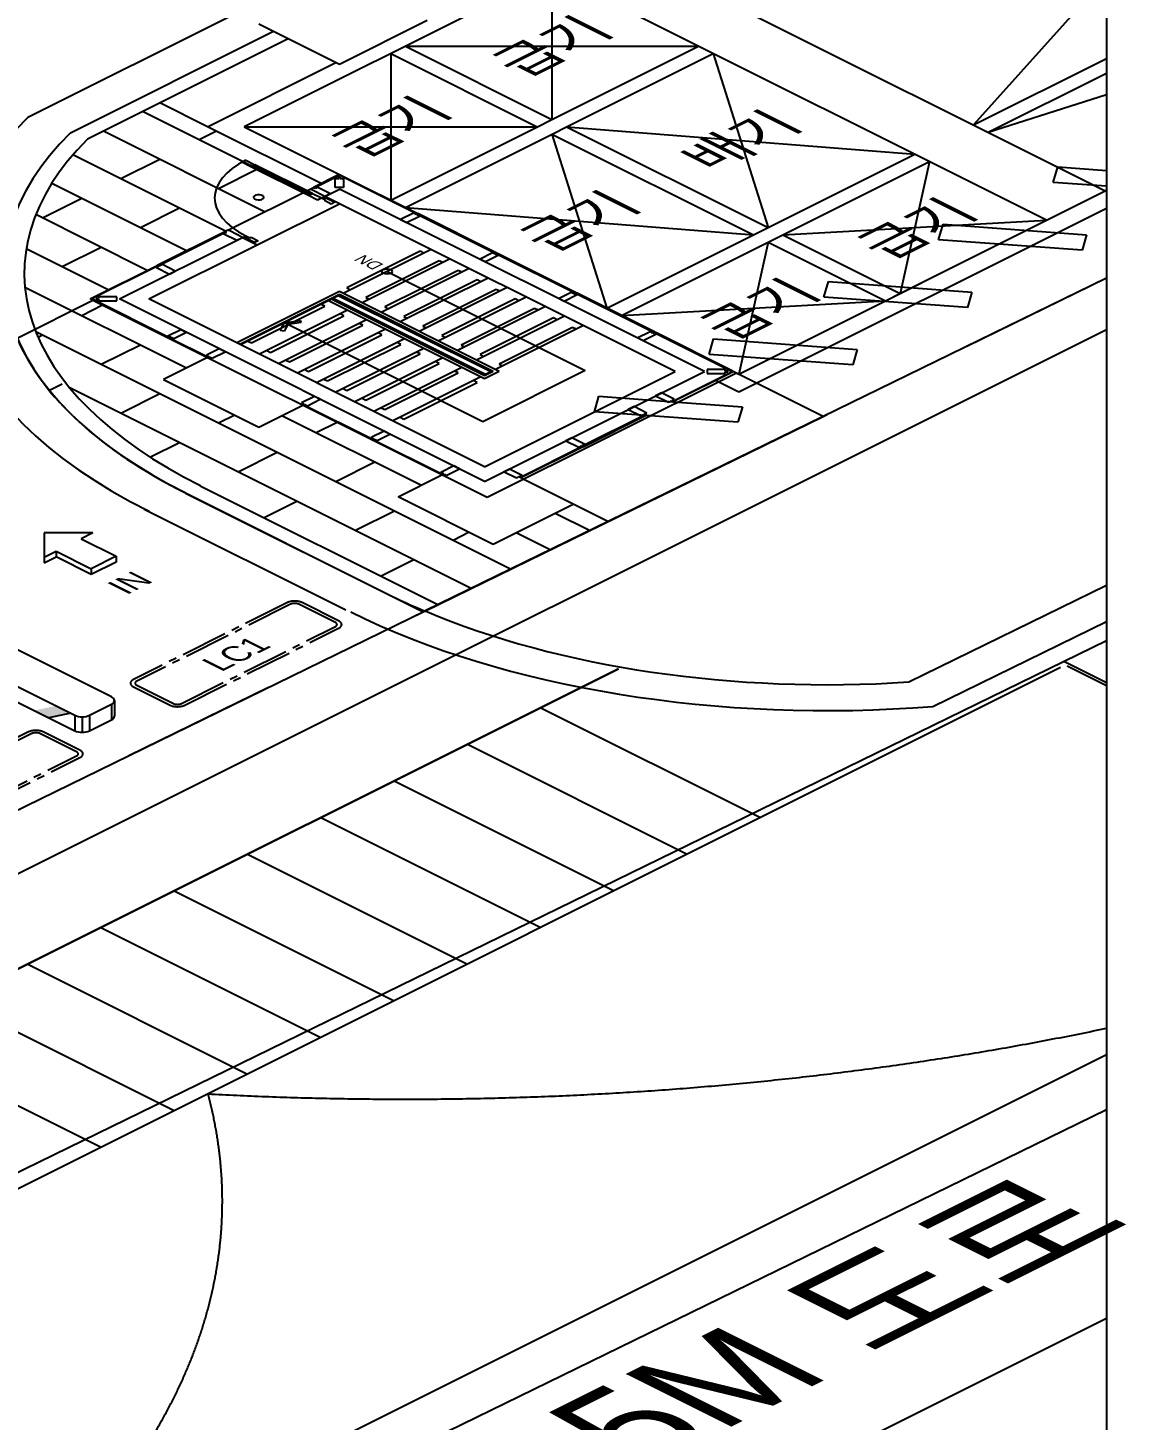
# Model space of a CAD drawing. Header units: millimetres. Extents: x 29838256 to 30236675, y -914750 to -833241.
# Drawn here: x 29969445 to 29980042, y -862561 to -849121 of the extents above; entities that cross this region are included whole.
import ezdxf
from ezdxf.enums import TextEntityAlignment as Align

# ---------------------------------------------------------------- set-up
doc = ezdxf.new("R2010")
doc.units = ezdxf.units.MM
doc.header["$LTSCALE"] = 600
doc.header["$MEASUREMENT"] = 0
for name, pattern in [('CENTER2', [1.125, 0.75, -0.125, 0.125, -0.125]), ('HIDDEN', [2, 1, -1]), ('HIDDEN2', [4.7625, 3.175, -1.5875])]:
    doc.linetypes.add(name, pattern=pattern)
for name, color, linetype in [('e-plan', 9, 'CONTINUOUS'), ('e-text-box', 7, 'CONTINUOUS'), ('Parking-E', 7, 'CONTINUOUS'), ('Parking-S', 3, 'CONTINUOUS')]:
    doc.layers.add(name, color=color, linetype=linetype)
doc.styles.add('돋움', font='Dotum.TTF')

msp = doc.modelspace()

# ---------------------------------------------------------------- hatches: boundary and pattern name
at = {"layer": 'e-plan', "extrusion": (0, -0.866025, 0.5)}
h = msp.add_hatch(color=256, dxfattribs=at)
h.dxf.hatch_style = 1
h.paths.add_polyline_path([(29971624, -413046.9, 1), (29971720.6, -413021.1, 1)])
at = {"layer": 'Parking-E', "ltscale": 2}
msp.add_hatch(color=3, dxfattribs=at).paths.add_polyline_path([(29969716.7, -855666.3), (29969506.3, -855711.2), (29969647.8, -855781.9), (29969858.2, -855737.1)])

# ---------------------------------------------------------------- linework, layer by layer
at = {"layer": 'e-plan', "extrusion": (0, -0.866025, 0.5)}
for p, q in [((29979851.8, -845915.4, 22640.2), (29971531.2, -850075.7, 15434.4)), ((29975067.3, -848307.6, 18496.7), (29979841.1, -850694.5, 14362.5)), ((29974501.5, -848590.5, 18006.7), (29971531.2, -850075.7, 15434.4)), ((29974501.5, -848590.5, 18006.7), (29974501.5, -850004.9, 15556.9)), ((29979275.3, -850977.4, 13872.5), (29974501.5, -848590.5, 18006.7)), ((29979851.8, -848622.8, 17950.8), (29978568.1, -850058, 15465)), ((29971460.4, -848979.5, 17333), (29969445.6, -849986.9, 15588.1)), ((29971814.1, -849156.3, 17026.8), (29969854.7, -850136, 15329.9)), ((29972450.6, -849474.5, 16475.6), (29971672.6, -849085.6, 17149.3)), ((29973299.2, -849050.2, 17210.5), (29972450.6, -849474.5, 16475.6)), ((29971955.5, -849227, 16904.3), (29970019, -850195.3, 15227.2)), ((29972945.6, -850782.9, 14209.4), (29975916, -849297.7, 16781.8)), ((29972945.6, -849368.4, 16659.3), (29974360.1, -850075.7, 15434.4)), ((29972945.6, -849368.4, 16659.3), (29972945.6, -850782.9, 14209.4)), ((29973087.1, -849297.7, 16781.8), (29974501.5, -850004.9, 15556.9)), ((29973087.1, -849297.7, 16781.8), (29975916, -849297.7, 16781.8)), ((29973087.1, -850853.6, 14086.9), (29976057.4, -849368.5, 16659.3)), ((29976057.4, -849368.5, 16659.3), (29976587.8, -851048.1, 13750.1)), ((29978568.1, -850058, 15465), (29979851.8, -849416.1, 16576.7)), ((29971177.6, -850075.7, 15434.4), (29972411, -849459, 16502.5)), ((29978709.5, -850128.7, 15342.5), (29979851.8, -849557.6, 16331.8)), ((29978709.5, -850128.7, 15342.5), (29979851.8, -849765.3, 15972)), ((29972106.3, -850707.5, 14340), (29970550.4, -849929.6, 15687.4)), ((29971177.6, -850075.7, 15434.4), (29970717.9, -849845.8, 15832.5)), ((29972273.8, -850623.8, 14485), (29971177.6, -850075.7, 15434.4)), ((29971531.2, -850075.7, 15434.4), (29974360.1, -850075.7, 15434.4)), ((29971531.2, -850075.7, 15434.4), (29972450.6, -850535.4, 14638.1)), ((29971531.2, -850075.7, 15434.4), (29976304.9, -852462.6, 11300.2)), ((29974643, -850075.7, 15434.4), (29976587.8, -851048.1, 13750.1)), ((29974643, -850075.7, 15434.4), (29978002.3, -850340.9, 14975)), ((29971729, -850896.1, 14013.3), (29970173.2, -850118.2, 15360.7)), ((29971263.7, -850118.8, 15359.7), (29971096.3, -850202.5, 15214.7)), ((29974501.5, -850146.4, 15311.9), (29976446.4, -851118.8, 13627.6)), ((29974501.5, -850146.4, 15311.9), (29975031.9, -851826.1, 12402.6)), ((29971351.8, -851084.7, 13686.6), (29969877.9, -850347.8, 14963.1)), ((29975031.9, -851826.1, 12402.6), (29978002.3, -850340.9, 14975)), ((29970719, -850391.1, 14888), (29970341.8, -850579.7, 14561.3)), ((29971662, -850485.4, 14724.7), (29971284.8, -850674, 14398)), ((29971510, -850418.7, 14840.3), (29971548.9, -850399.2, 14873.9)), ((29971594.8, -850461.1, 14766.8), (29971510, -850418.7, 14840.3)), ((29971548.9, -850399.2, 14873.9), (29971633.7, -850441.7, 14800.4)), ((29971633.7, -850441.7, 14800.4), (29971594.8, -850461.1, 14766.8)), ((29972153.5, -850740.5, 14282.9), (29971594.8, -850461.1, 14766.8)), ((29971594.8, -850461.1, 14766.8), (29971594.8, -850461.1, 14766.8)), ((29972167.3, -850733.6, 14294.8), (29971608.5, -850454.2, 14778.6)), ((29972178.6, -850727.9, 14304.6), (29971619.9, -850448.6, 14788.4)), ((29972192.4, -850721, 14316.6), (29971633.7, -850441.7, 14800.4)), ((29975173.4, -851896.8, 12280.1), (29978143.7, -850411.6, 14852.5)), ((29978143.7, -850411.6, 14852.5), (29977860.8, -851684.6, 12647.6)), ((29979339.5, -850612.5, 14504.5), (29979382.5, -850464.1, 14761.6)), ((29979382.5, -850464.1, 14761.6), (29979851.8, -850498, 14702.8)), ((29970974.6, -851273.4, 13359.9), (29969674.4, -850623.3, 14485.9)), ((29972199.5, -850660.9, 14420.7), (29972450.6, -850535.4, 14638.1)), ((29972437.1, -850542.1, 14626.5), (29972199.5, -850660.9, 14420.7)), ((29972208, -850665.1, 14413.4), (29972445.6, -850546.4, 14619.1)), ((29972410.6, -850576, 14567.8), (29972445.6, -850576, 14567.8)), ((29972410.6, -850663.5, 14416.3), (29972410.6, -850576, 14567.8)), ((29972445.6, -850546.4, 14619.1), (29972437.1, -850542.1, 14626.5)), ((29972445.6, -850576, 14567.8), (29972445.6, -850563.5, 14589.5)), ((29972445.6, -850563.5, 14589.5), (29972455.6, -850563.5, 14589.5)), ((29972450.6, -850535.4, 14638.1), (29976255.4, -852437.8, 11343)), ((29972455.6, -850546.4, 14619.1), (29972464.1, -850542.1, 14626.5)), ((29973199.5, -850918.3, 13974.8), (29972455.6, -850546.4, 14619.1)), ((29972455.6, -850563.5, 14589.5), (29972455.6, -850576, 14567.8)), ((29972455.6, -850576, 14567.8), (29972490.6, -850576, 14567.8)), ((29972464.1, -850542.1, 14626.5), (29973208, -850914.1, 13982.2)), ((29972490.6, -850576, 14567.8), (29972490.6, -850663.5, 14416.3)), ((29979851.8, -850649.6, 14440.2), (29979339.5, -850612.5, 14504.5)), ((29969964.6, -850768.3, 14234.6), (29969587.3, -850957, 13907.9)), ((29971375.6, -851072.9, 13707.2), (29972167.7, -850676.8, 14393.1)), ((29972153.5, -850740.5, 14282.9), (29972192.4, -850721, 14316.6)), ((29972238.4, -850782.9, 14209.4), (29972153.5, -850740.5, 14282.9)), ((29972167.7, -850676.8, 14393.1), (29972199.5, -850660.9, 14420.7)), ((29972185.4, -850685.7, 14377.8), (29972167.7, -850676.8, 14393.1)), ((29972185.4, -850685.7, 14377.8), (29972185.4, -850685.7, 14377.8)), ((29972309.1, -850747.5, 14270.7), (29972185.4, -850685.7, 14377.8)), ((29972192.4, -850721, 14316.6), (29972277.3, -850763.4, 14243.1)), ((29972199.5, -850660.9, 14420.7), (29972217.2, -850669.7, 14405.4)), ((29972199.5, -850660.9, 14420.7), (29972208, -850665.1, 14413.4)), ((29972217.2, -850669.7, 14405.4), (29972241.9, -850657.4, 14426.8)), ((29972277.3, -850763.4, 14243.1), (29972238.4, -850782.9, 14209.4)), ((29972241.9, -850657.4, 14426.8), (29972365.7, -850719.2, 14319.6)), ((29972277.3, -850763.4, 14243.1), (29972302, -850751.1, 14264.5)), ((29972277.3, -850763.4, 14243.1), (29972277.3, -850763.4, 14243.1)), ((29972316.2, -850782.9, 14209.4), (29972277.3, -850763.4, 14243.1)), ((29972302, -850751.1, 14264.5), (29972408.1, -850804.1, 14172.7)), ((29972309.1, -850747.5, 14270.7), (29972450.6, -850676.8, 14393.1)), ((29972365.7, -850719.2, 14319.6), (29972309.1, -850747.5, 14270.7)), ((29975689.7, -852437.8, 11343), (29972309.1, -850747.5, 14270.7)), ((29972490.6, -850663.5, 14416.3), (29972410.6, -850663.5, 14416.3)), ((29975972.5, -852437.8, 11343), (29972450.6, -850676.8, 14393.1)), ((29976304.9, -852462.6, 11300.2), (29979851.8, -850689.1, 14371.8)), ((29979851.8, -850686, 14377.2), (29979841.1, -850694.5, 14362.5)), ((29979841.1, -850694.5, 14362.5), (29979851.8, -850689.1, 14371.8)), ((29970907.6, -850862.6, 14071.3), (29970530.3, -851051.2, 13744.6)), ((29971658.5, -851214.3, 13462.2), (29972450.6, -850818.3, 14148.2)), ((29972238.4, -850782.9, 14209.4), (29972238.4, -850782.9, 14209.4)), ((29972305.6, -850788.2, 14200.2), (29972316.2, -850782.9, 14209.4)), ((29972372.8, -850821.8, 14142), (29972305.6, -850788.2, 14200.2)), ((29972408.1, -850804.1, 14172.7), (29972372.8, -850821.8, 14142)), ((29973087.1, -850853.6, 14086.9), (29976446.4, -851118.8, 13627.6)), ((29979851.8, -850865.9, 14065.6), (29976304.9, -852639.4, 10993.9)), ((29970597.3, -851462, 13033.2), (29969521.1, -850923.9, 13965.3)), ((29973165.6, -850910.6, 13988.3), (29973041.8, -850972.4, 13881.1)), ((29973041.8, -850972.4, 13881.1), (29973098.4, -851000.7, 13832.1)), ((29973098.4, -851000.7, 13832.1), (29973222.1, -850938.8, 13939.3)), ((29973190.3, -850922.9, 13966.9), (29973165.6, -850910.6, 13988.3)), ((29973208, -850914.1, 13982.2), (29973190.3, -850922.9, 13966.9)), ((29973197.4, -850926.5, 13960.7), (29973215.1, -850917.6, 13976.1)), ((29973222.1, -850938.8, 13939.3), (29973197.4, -850926.5, 13960.7)), ((29973208, -850914.1, 13982.2), (29973199.5, -850918.3, 13974.8)), ((29973215.1, -850917.6, 13976.1), (29973206.6, -850921.9, 13968.7)), ((29973206.6, -850921.9, 13968.7), (29973960.5, -851298.8, 13315.8)), ((29973215.1, -850917.6, 13976.1), (29973208, -850914.1, 13982.2)), ((29973969, -851294.6, 13323.2), (29973215.1, -850917.6, 13976.1)), ((29976304.9, -852462.6, 11300.2), (29979275.3, -850977.4, 13872.5)), ((29976729.3, -851118.8, 13627.6), (29979275.3, -850977.4, 13872.5)), ((29978232.7, -851166, 13545.9), (29978275.7, -851017.5, 13803.1)), ((29978275.7, -851017.5, 13803.1), (29979660.1, -851117.7, 13629.5)), ((29970046, -851737.7, 12555.7), (29971343.8, -851088.8, 13679.6)), ((29970328.9, -851737.7, 12555.7), (29971517, -851143.6, 13584.7)), ((29971343.8, -851088.8, 13679.6), (29970700.2, -851410.6, 13122.3)), ((29970708.7, -851414.8, 13114.9), (29971352.2, -851093, 13672.3)), ((29971361.4, -851097.6, 13664.3), (29971336.7, -851110, 13642.9)), ((29971336.7, -851110, 13642.9), (29971460.4, -851171.9, 13535.7)), ((29971375.6, -851072.9, 13707.2), (29971343.8, -851088.8, 13679.6)), ((29971352.2, -851093, 13672.3), (29971343.8, -851088.8, 13679.6)), ((29971343.8, -851088.8, 13679.6), (29971361.4, -851097.6, 13664.3)), ((29971393.3, -851081.7, 13691.9), (29971375.6, -851072.9, 13707.2)), ((29971393.3, -851081.7, 13691.9), (29971393.3, -851081.7, 13691.9)), ((29971517, -851143.6, 13584.7), (29971393.3, -851081.7, 13691.9)), ((29971460.4, -851171.9, 13535.7), (29971517, -851143.6, 13584.7)), ((29971517, -851143.6, 13584.7), (29971658.5, -851214.3, 13462.2)), ((29971524.1, -851140, 13590.8), (29971548.9, -851127.7, 13612.2)), ((29971630.2, -851193.1, 13498.9), (29971524.1, -851140, 13590.8)), ((29971548.9, -851127.7, 13612.2), (29971587.7, -851147.1, 13578.6)), ((29971587.7, -851147.1, 13578.6), (29971598.4, -851141.8, 13587.7)), ((29971598.4, -851141.8, 13587.7), (29971665.5, -851175.4, 13529.6)), ((29976729.3, -851118.8, 13627.6), (29977860.8, -851684.6, 12647.6)), ((29979617.1, -851266.2, 13372.4), (29978232.7, -851166, 13545.9)), ((29979660.1, -851117.7, 13629.5), (29979617.1, -851266.2, 13372.4)), ((29970220.1, -851650.6, 12706.5), (29969428.8, -851255, 13391.8)), ((29970153.1, -851239.9, 13417.9), (29969775.9, -851428.5, 13091.2)), ((29970611.8, -851737.7, 12555.7), (29971658.5, -851214.3, 13462.2)), ((29971665.5, -851175.4, 13529.6), (29971630.2, -851193.1, 13498.9)), ((29973334.6, -851260.3, 13382.6), (29972485.9, -851684.6, 12647.6)), ((29973228.5, -851278, 13351.9), (29972521.3, -851631.6, 12739.5)), ((29973263.9, -851295.6, 13321.3), (29973228.5, -851278, 13351.9)), ((29973802.8, -851352.9, 13222.1), (29973926.5, -851291, 13329.3)), ((29973926.5, -851291, 13329.3), (29973951.3, -851303.4, 13307.8)), ((29973951.3, -851303.4, 13307.8), (29973969, -851294.6, 13323.2)), ((29973976, -851298.1, 13317), (29973958.4, -851307, 13301.7)), ((29973958.4, -851307, 13301.7), (29973983.1, -851319.3, 13280.3)), ((29973960.5, -851298.8, 13315.8), (29973969, -851294.6, 13323.2)), ((29973976, -851298.1, 13317), (29973967.6, -851302.4, 13309.7)), ((29973967.6, -851302.4, 13309.7), (29974721.5, -851679.3, 12656.8)), ((29973969, -851294.6, 13323.2), (29973976, -851298.1, 13317)), ((29974729.9, -851675.1, 12664.1), (29973976, -851298.1, 13317)), ((29976587.8, -851189.5, 13505.1), (29976304.9, -852462.6, 11300.2)), ((29976587.8, -851189.5, 13505.1), (29977719.4, -851755.3, 12525.1)), ((29970059.5, -851730.9, 12567.4), (29970693.1, -851414.1, 13116.1)), ((29970701.6, -851418.3, 13108.8), (29970068, -851735.2, 12560.1)), ((29970710.8, -851422.9, 13100.8), (29970686, -851435.3, 13079.4)), ((29970686, -851435.3, 13079.4), (29970809.8, -851497.2, 12972.2)), ((29970700.2, -851410.6, 13122.3), (29970693.1, -851414.1, 13116.1)), ((29970693.1, -851414.1, 13116.1), (29970701.6, -851418.3, 13108.8)), ((29970693.1, -851414.1, 13116.1), (29970710.8, -851422.9, 13100.8)), ((29970700.2, -851410.6, 13122.3), (29970708.7, -851414.8, 13114.9)), ((29970717.9, -851419.4, 13107), (29970700.2, -851410.6, 13122.3)), ((29970742.6, -851407, 13128.4), (29970717.9, -851419.4, 13107)), ((29970866.4, -851468.9, 13021.2), (29970742.6, -851407, 13128.4)), ((29973518.5, -851352.2, 13223.3), (29972669.8, -851776.5, 12488.4)), ((29973412.4, -851369.9, 13192.7), (29972705.2, -851723.5, 12580.2)), ((29973447.7, -851387.6, 13162.1), (29973412.4, -851369.9, 13192.7)), ((29973859.4, -851381.2, 13173.1), (29973802.8, -851352.9, 13222.1)), ((29973983.1, -851319.3, 13280.3), (29973859.4, -851381.2, 13173.1)), ((29970809.8, -851497.2, 12972.2), (29970866.4, -851468.9, 13021.2)), ((29973702.3, -851444.2, 13064.1), (29972853.7, -851868.5, 12329.1)), ((29973596.3, -851461.8, 13033.5), (29972889, -851815.4, 12421)), ((29972910.3, -851472.4, 13015.1), (29974823.3, -852429, 11358.3)), ((29973886.2, -851536.1, 12904.8), (29973037.6, -851960.4, 12169.9)), ((29973780.1, -851553.8, 12874.2), (29973072.9, -851907.4, 12261.7)), ((29973631.6, -851479.5, 13002.8), (29973596.3, -851461.8, 13033.5)), ((29973815.5, -851571.5, 12843.6), (29973780.1, -851553.8, 12874.2)), ((29977125.9, -851719.4, 12587.4), (29977168.9, -851570.9, 12844.6)), ((29977168.9, -851570.9, 12844.6), (29978553.3, -851671.1, 12671)), ((29970974.4, -852405, 11399.9), (29969416.4, -851626, 12749.2)), ((29972450.6, -851666.9, 12678.2), (29971460.4, -852162, 11820.8)), ((29972450.6, -851695.2, 12629.2), (29971488.7, -852176.1, 11796.3)), ((29972457.6, -851698.8, 12623.1), (29971495.8, -852179.7, 11790.1)), ((29973911, -852443.1, 11333.8), (29972440, -851707.6, 12607.8)), ((29973992.3, -852437.8, 11343), (29972450.6, -851666.9, 12678.2)), ((29973935.7, -852437.8, 11343), (29972450.6, -851695.2, 12629.2)), ((29972521.3, -851631.6, 12739.5), (29972556.6, -851649.2, 12708.8)), ((29974070.1, -851628, 12745.6), (29973221.4, -852052.4, 12010.6)), ((29973964, -851645.7, 12715), (29973256.8, -851999.3, 12102.5)), ((29973999.4, -851663.4, 12684.3), (29973964, -851645.7, 12715)), ((29974563.7, -851733.4, 12563.1), (29974687.5, -851671.5, 12670.3)), ((29974744.1, -851699.8, 12621.3), (29974620.3, -851761.7, 12514.1)), ((29974687.5, -851671.5, 12670.3), (29974712.3, -851683.9, 12648.8)), ((29974712.3, -851683.9, 12648.8), (29974729.9, -851675.1, 12664.1)), ((29974737, -851678.6, 12658), (29974719.3, -851687.4, 12642.7)), ((29974719.3, -851687.4, 12642.7), (29974744.1, -851699.8, 12621.3)), ((29974721.5, -851679.3, 12656.8), (29974729.9, -851675.1, 12664.1)), ((29974737, -851678.6, 12658), (29974728.5, -851682.8, 12650.7)), ((29974728.5, -851682.8, 12650.7), (29975482.4, -852059.8, 11997.8)), ((29974729.9, -851675.1, 12664.1), (29974737, -851678.6, 12658)), ((29975490.9, -852055.5, 12005.1), (29974737, -851678.6, 12658)), ((29978553.3, -851671.1, 12671), (29978510.3, -851819.6, 12413.9)), ((29970165.4, -851799.5, 12448.6), (29969964.4, -851900, 12274.6)), ((29971177.6, -852303.4, 11575.8), (29970046, -851737.7, 12555.7)), ((29970068, -851735.2, 12560.1), (29970059.5, -851730.9, 12567.4)), ((29970068, -851740.2, 12551.4), (29970059.5, -851744.4, 12544)), ((29970059.5, -851744.4, 12544), (29970803.4, -852116.4, 11899.8)), ((29970811.9, -852112.1, 11907.1), (29970068, -851740.2, 12551.4)), ((29970127.2, -851735.2, 12560.1), (29970102.2, -851735.2, 12560.1)), ((29970102.2, -851735.2, 12560.1), (29970102.2, -851740.2, 12551.4)), ((29970102.2, -851740.2, 12551.4), (29970127.2, -851740.2, 12551.4)), ((29970127.2, -851717.6, 12590.4), (29970127.2, -851735.2, 12560.1)), ((29970302.2, -851717.6, 12590.4), (29970127.2, -851717.6, 12590.4)), ((29970127.2, -851740.2, 12551.4), (29970127.2, -851757.7, 12521.1)), ((29970127.2, -851757.7, 12521.1), (29970302.2, -851757.7, 12521.1)), ((29970302.2, -851757.7, 12521.1), (29970302.2, -851717.6, 12590.4)), ((29973850.9, -853498.6, 9505.6), (29970328.9, -851737.7, 12555.7)), ((29973850.9, -853357.2, 9750.6), (29970611.8, -851737.7, 12555.7)), ((29971601.9, -852162, 11820.8), (29972309.1, -851808.4, 12433.2)), ((29972309.1, -851808.4, 12433.2), (29972273.8, -851790.7, 12463.9)), ((29973850.9, -852508.5, 11220.5), (29972344.5, -851755.3, 12525.1)), ((29973850.9, -852480.2, 11269.5), (29972372.8, -851741.2, 12549.6)), ((29973861.5, -852467.9, 11291), (29972390.4, -851732.3, 12564.9)), ((29972574.3, -851824.3, 12405.7), (29972556.6, -851833.1, 12390.4)), ((29972641.5, -851790.7, 12463.9), (29972623.8, -851799.5, 12448.5)), ((29972705.2, -851723.5, 12580.2), (29972740.5, -851741.2, 12549.6)), ((29972889, -851815.4, 12421), (29972924.4, -851833.1, 12390.4)), ((29974254, -851720, 12586.3), (29973405.3, -852144.3, 11851.4)), ((29974147.9, -851737.7, 12555.7), (29973440.7, -852091.3, 11943.2)), ((29974437.9, -851811.9, 12427.1), (29973589.2, -852236.2, 11692.1)), ((29974331.8, -851829.6, 12396.5), (29973624.6, -852183.2, 11784)), ((29974183.3, -851755.3, 12525.1), (29974147.9, -851737.7, 12555.7)), ((29974367.1, -851847.3, 12365.9), (29974331.8, -851829.6, 12396.5)), ((29974620.3, -851761.7, 12514.1), (29974563.7, -851733.4, 12563.1)), ((29975173.4, -851896.8, 12280.1), (29977719.4, -851755.3, 12525.1)), ((29978510.3, -851819.6, 12413.9), (29977125.9, -851719.4, 12587.4)), ((29972528.4, -851847.3, 12365.9), (29971679.7, -852271.6, 11630.9)), ((29971785.8, -852253.9, 11661.5), (29972493, -851900.3, 12274)), ((29972712.2, -851939.2, 12206.6), (29971863.6, -852363.5, 11471.6)), ((29971879.1, -852042.7, 12027.4), (29971920.1, -851967.5, 12157.6)), ((29971920.1, -851967.5, 12157.6), (29972073.3, -851945.6, 12195.6)), ((29973833.2, -852924, 10500.9), (29971920.1, -851967.5, 12157.6)), ((29972080.7, -851965.6, 12160.9), (29971951.6, -851983.2, 12130.4)), ((29972073.3, -851945.6, 12195.6), (29972080.7, -851965.6, 12160.9)), ((29972493, -851900.3, 12274), (29972457.6, -851882.6, 12304.6)), ((29972676.9, -851992.3, 12114.7), (29972641.5, -851974.6, 12145.4)), ((29972758.2, -851916.2, 12246.4), (29972740.5, -851925.1, 12231.1)), ((29972825.4, -851882.6, 12304.6), (29972807.7, -851891.5, 12289.3)), ((29973009.3, -851974.6, 12145.4), (29972991.6, -851983.4, 12130.1)), ((29973072.9, -851907.4, 12261.7), (29973108.3, -851925.1, 12231.1)), ((29974621.7, -851903.8, 12267.9), (29973773.1, -852328.2, 11532.9)), ((29974515.7, -851921.5, 12237.2), (29973808.4, -852275.1, 11624.8)), ((29974551, -851939.2, 12206.6), (29974515.7, -851921.5, 12237.2)), ((29951323.3, -866297.1, -12662), (29979851.8, -852032.8, 12044.4)), ((29974102.4, -854346.2, 8037.6), (29969521.8, -852055.9, 12004.5)), ((29969587.2, -852088.6, 11947.9), (29969544.4, -852110, 11910.8)), ((29970796.4, -852095.2, 11936.5), (29970920.1, -852033.3, 12043.7)), ((29970821.1, -852107.5, 11915.1), (29970796.4, -852095.2, 11936.5)), ((29970803.4, -852116.4, 11899.8), (29970821.1, -852107.5, 11915.1)), ((29970803.4, -852116.4, 11899.8), (29970811.9, -852112.1, 11907.1)), ((29970828.2, -852111.1, 11909), (29970810.5, -852119.9, 11893.6)), ((29970852.9, -852123.4, 11887.5), (29970828.2, -852111.1, 11909)), ((29970976.7, -852061.6, 11994.7), (29970852.9, -852123.4, 11887.5)), ((29970920.1, -852033.3, 12043.7), (29970976.7, -852061.6, 11994.7)), ((29971916.4, -852047.8, 12018.6), (29971879.1, -852042.7, 12027.4)), ((29971951.6, -851983.2, 12130.4), (29971916.4, -852047.8, 12018.6)), ((29971969.7, -852345.9, 11502.3), (29972676.9, -851992.3, 12114.7)), ((29972896.1, -852031.1, 12047.4), (29972047.4, -852455.5, 11312.4)), ((29972153.5, -852437.8, 11343), (29972860.8, -852084.2, 11955.5)), ((29972860.8, -852084.2, 11955.5), (29972825.4, -852066.5, 11986.1)), ((29972942.1, -852008.2, 12087.2), (29972924.4, -852017, 12071.9)), ((29973126, -852100.1, 11927.9), (29973108.3, -852108.9, 11912.6)), ((29973193.1, -852066.5, 11986.1), (29973175.5, -852075.4, 11970.8)), ((29973256.8, -851999.3, 12102.5), (29973292.2, -852017, 12071.9)), ((29973440.7, -852091.3, 11943.2), (29973476, -852108.9, 11912.6)), ((29974805.6, -851995.8, 12108.6), (29973957, -852420.1, 11373.6)), ((29974699.5, -852013.5, 12078), (29973992.3, -852367.1, 11465.5)), ((29974734.9, -852031.1, 12047.4), (29974699.5, -852013.5, 12078)), ((29975324.7, -852113.9, 11904.1), (29975448.5, -852052, 12011.2)), ((29975381.3, -852142.2, 11855.1), (29975324.7, -852113.9, 11904.1)), ((29975505.1, -852080.3, 11962.2), (29975381.3, -852142.2, 11855.1)), ((29975448.5, -852052, 12011.2), (29975473.2, -852064.4, 11989.8)), ((29975473.2, -852064.4, 11989.8), (29975490.9, -852055.5, 12005.1)), ((29975498, -852059.1, 11999), (29975480.3, -852067.9, 11983.7)), ((29975480.3, -852067.9, 11983.7), (29975505.1, -852080.3, 11962.2)), ((29975482.4, -852059.8, 11997.8), (29975490.9, -852055.5, 12005.1)), ((29975498, -852059.1, 11999), (29975489.5, -852063.3, 11991.6)), ((29975489.5, -852063.3, 11991.6), (29976233.5, -852435.3, 11347.4)), ((29975490.9, -852055.5, 12005.1), (29975498, -852059.1, 11999)), ((29976241.9, -852431.1, 11354.7), (29975498, -852059.1, 11999)), ((29970530.2, -852182.9, 11784.6), (29970153, -852371.5, 11457.9)), ((29970810.5, -852119.9, 11893.6), (29970803.4, -852116.4, 11899.8)), ((29970810.5, -852119.9, 11893.6), (29970819, -852115.7, 11901)), ((29971174, -852301.7, 11578.8), (29970810.5, -852119.9, 11893.6)), ((29970819, -852115.7, 11901), (29971182.5, -852297.4, 11586.2)), ((29971290.7, -852218.6, 11722.8), (29971167, -852280.4, 11615.6)), ((29971223.5, -852308.7, 11566.6), (29971347.3, -852246.9, 11673.8)), ((29971347.3, -852246.9, 11673.8), (29971290.7, -852218.6, 11722.8)), ((29971566.5, -852144.3, 11851.4), (29971601.9, -852162, 11820.8)), ((29971750.4, -852236.2, 11692.1), (29971785.8, -852253.9, 11661.5)), ((29973080, -852123.1, 11888.1), (29972231.3, -852547.4, 11153.2)), ((29972337.4, -852529.7, 11183.8), (29973044.6, -852176.1, 11796.3)), ((29973263.9, -852215, 11728.9), (29972415.2, -852639.4, 10993.9)), ((29973044.6, -852176.1, 11796.3), (29973009.3, -852158.4, 11826.9)), ((29973309.8, -852192, 11768.7), (29973292.2, -852200.9, 11753.4)), ((29973377, -852158.4, 11826.9), (29973359.3, -852167.3, 11811.6)), ((29973624.6, -852183.2, 11784), (29973659.9, -852200.9, 11753.4)), ((29976019.1, -852272.8, 11628.9), (29976062.1, -852124.3, 11886.1)), ((29976062.1, -852124.3, 11886.1), (29977446.5, -852224.5, 11712.5)), ((29977446.5, -852224.5, 11712.5), (29977403.5, -852373, 11455.3)), ((29971177.6, -852303.4, 11575.8), (29970753.2, -852515.6, 11208.3)), ((29971167, -852280.4, 11615.6), (29971191.7, -852292.8, 11594.1)), ((29971191.7, -852292.8, 11594.1), (29971174, -852301.7, 11578.8)), ((29971182.5, -852297.4, 11586.2), (29971174, -852301.7, 11578.8)), ((29971174, -852301.7, 11578.8), (29971181.1, -852305.2, 11572.7)), ((29971181.1, -852305.2, 11572.7), (29971198.8, -852296.4, 11588)), ((29971198.8, -852296.4, 11588), (29971223.5, -852308.7, 11566.6)), ((29971934.3, -852328.2, 11532.9), (29971969.7, -852345.9, 11502.3)), ((29972521.3, -852621.7, 11024.5), (29973228.5, -852268.1, 11637)), ((29973447.7, -852307, 11569.6), (29972599.1, -852731.3, 10834.7)), ((29972705.2, -852713.6, 10865.3), (29973412.4, -852360, 11477.8)), ((29973228.5, -852268.1, 11637), (29973193.1, -852250.4, 11667.6)), ((29973412.4, -852360, 11477.8), (29973377, -852342.3, 11508.4)), ((29973493.7, -852284, 11609.5), (29973476, -852292.8, 11594.1)), ((29973560.9, -852250.4, 11667.6), (29973543.2, -852259.2, 11652.3)), ((29973677.6, -852375.9, 11450.2), (29973659.9, -852384.8, 11434.9)), ((29973744.8, -852342.3, 11508.4), (29973727.1, -852351.2, 11493.1)), ((29973808.4, -852275.1, 11624.8), (29973843.8, -852292.8, 11594.1)), ((29973992.3, -852367.1, 11465.5), (29974027.7, -852384.8, 11434.9)), ((29977403.5, -852373, 11455.3), (29976019.1, -852272.8, 11628.9)), ((29970753.2, -852515.6, 11208.3), (29971672.6, -852975.3, 10412.1)), ((29972118.2, -852420.1, 11373.6), (29972153.5, -852437.8, 11343)), ((29972302, -852512.1, 11214.4), (29972337.4, -852529.7, 11183.8)), ((29973631.6, -852398.9, 11410.4), (29972783, -852823.2, 10675.4)), ((29972889, -852805.6, 10706.1), (29973596.3, -852451.9, 11318.5)), ((29973815.5, -852490.8, 11251.2), (29972966.8, -852915.2, 10516.2)), ((29973596.3, -852451.9, 11318.5), (29973560.9, -852434.3, 11349.1)), ((29974823.3, -852429, 11358.3), (29973833.2, -852924, 10500.9)), ((29973861.5, -852467.9, 11291), (29973843.8, -852476.7, 11275.7)), ((29973850.9, -853357.2, 9750.6), (29975689.7, -852437.8, 11343)), ((29973850.9, -853498.6, 9505.6), (29975972.5, -852437.8, 11343)), ((29973935.7, -852437.8, 11343), (29973850.9, -852480.2, 11269.5)), ((29973992.3, -852437.8, 11343), (29973850.9, -852508.5, 11220.5)), ((29973911, -852443.1, 11333.8), (29973861.5, -852467.9, 11291)), ((29973928.7, -852434.3, 11349.1), (29973911, -852443.1, 11333.8)), ((29975667, -852723.5, 10848.1), (29976233.5, -852440.3, 11338.7)), ((29976255.4, -852437.8, 11343), (29975675.5, -852727.8, 10840.8)), ((29976241.9, -852444.5, 11331.3), (29975675.5, -852727.8, 10840.8)), ((29976174.3, -852417.8, 11377.7), (29975999.2, -852417.8, 11377.7)), ((29975999.2, -852417.8, 11377.7), (29975999.2, -852457.8, 11308.4)), ((29975999.2, -852457.8, 11308.4), (29976174.3, -852457.8, 11308.4)), ((29976174.3, -852435.3, 11347.4), (29976174.3, -852417.8, 11377.7)), ((29976199.3, -852435.3, 11347.4), (29976174.3, -852435.3, 11347.4)), ((29976174.3, -852457.8, 11308.4), (29976174.3, -852440.3, 11338.7)), ((29976174.3, -852440.3, 11338.7), (29976199.3, -852440.3, 11338.7)), ((29976199.3, -852440.3, 11338.7), (29976199.3, -852435.3, 11347.4)), ((29976233.5, -852435.3, 11347.4), (29976241.9, -852431.1, 11354.7)), ((29976233.5, -852440.3, 11338.7), (29976241.9, -852444.5, 11331.3)), ((29976255.4, -852437.8, 11343), (29976304.9, -852462.6, 11300.2)), ((29976304.9, -852462.6, 11300.2), (29976304.9, -852462.6, 11300.2)), ((29969775.7, -852560.1, 11131.2), (29969653.5, -852621.2, 11025.3)), ((29973720.8, -854532.6, 7714.7), (29969850, -852597.2, 11066.9)), ((29972485.9, -852604, 11055.2), (29972521.3, -852621.7, 11024.5)), ((29973072.9, -852897.5, 10546.8), (29973780.1, -852543.9, 11159.3)), ((29973780.1, -852543.9, 11159.3), (29973744.8, -852526.2, 11189.9)), ((29975558.8, -852644.7, 10984.7), (29975502.2, -852673, 10935.7)), ((29975682.5, -852706.6, 10877.5), (29975558.8, -852644.7, 10984.7)), ((29976304.9, -852639.4, 10993.9), (29976078.6, -852526.2, 11189.9)), ((29970718.7, -852654.4, 10967.9), (29970341.5, -852843, 10641.2)), ((29971672.6, -852975.3, 10412.1), (29972097, -852763.1, 10779.5)), ((29972210.1, -852678.3, 10926.5), (29972086.3, -852740.1, 10819.4)), ((29972086.3, -852740.1, 10819.4), (29972111.1, -852752.5, 10797.9)), ((29972111.1, -852752.5, 10797.9), (29972093.4, -852761.4, 10782.6)), ((29972093.4, -852761.4, 10782.6), (29972100.5, -852764.9, 10776.5)), ((29973444.2, -853436.8, 9612.8), (29972097, -852763.1, 10779.5)), ((29972100.5, -852764.9, 10776.5), (29972118.2, -852756.1, 10791.8)), ((29972100.5, -852764.9, 10776.5), (29972109, -852760.7, 10783.8)), ((29972765.3, -853097.3, 10200.8), (29972100.5, -852764.9, 10776.5)), ((29972109, -852760.7, 10783.8), (29972773.8, -853093, 10208.1)), ((29972118.2, -852756.1, 10791.8), (29972142.9, -852768.4, 10770.4)), ((29972142.9, -852768.4, 10770.4), (29972266.7, -852706.5, 10877.5)), ((29972266.7, -852706.5, 10877.5), (29972210.1, -852678.3, 10926.5)), ((29972669.8, -852695.9, 10895.9), (29972705.2, -852713.6, 10865.3)), ((29974912.3, -852826.2, 10670.4), (29974955.3, -852677.7, 10927.5)), ((29974955.3, -852677.7, 10927.5), (29975671.9, -852729.6, 10837.7)), ((29975293.9, -852777.1, 10755.3), (29975237.4, -852805.4, 10706.3)), ((29975417.7, -852839, 10648.2), (29975293.9, -852777.1, 10755.3)), ((29975502.2, -852673, 10935.7), (29975626, -852734.9, 10828.5)), ((29975626, -852734.9, 10828.5), (29975650.7, -852722.5, 10849.9)), ((29975650.7, -852722.5, 10849.9), (29975668.4, -852731.3, 10834.6)), ((29975657.8, -852718.9, 10856.1), (29975682.5, -852706.6, 10877.5)), ((29975675.5, -852727.8, 10840.8), (29975657.8, -852718.9, 10856.1)), ((29975675.5, -852727.8, 10840.8), (29975667, -852723.5, 10848.1)), ((29975668.4, -852731.3, 10834.6), (29975675.5, -852727.8, 10840.8)), ((29975671.9, -852729.6, 10837.7), (29976339.7, -852777.9, 10754)), ((29976339.7, -852777.9, 10754), (29976296.7, -852926.4, 10496.8)), ((29971440.5, -852859.3, 10613.1), (29971284.5, -852937.3, 10477.9)), ((29973237.6, -853536.5, 9439.9), (29971893.8, -852864.7, 10603.6)), ((29972853.7, -852787.9, 10736.7), (29972889, -852805.6, 10706.1)), ((29973037.6, -852879.8, 10577.4), (29973072.9, -852897.5, 10546.8)), ((29975403.6, -852863.7, 10605.3), (29974200.9, -853465, 9563.8)), ((29975395.1, -852859.5, 10612.6), (29974800.8, -853156.6, 10098)), ((29974809.3, -853160.9, 10090.7), (29975403.6, -852863.7, 10605.3)), ((29975407.1, -852862, 10608.3), (29974912.3, -852826.2, 10670.4)), ((29975237.4, -852805.4, 10706.3), (29975361.1, -852867.3, 10599.2)), ((29975361.1, -852867.3, 10599.2), (29975385.9, -852854.9, 10620.6)), ((29975385.9, -852854.9, 10620.6), (29975403.6, -852863.7, 10605.3)), ((29975392.9, -852851.4, 10626.7), (29975417.7, -852839, 10648.2)), ((29975410.6, -852860.2, 10611.4), (29975392.9, -852851.4, 10626.7)), ((29975403.6, -852863.7, 10605.3), (29975395.1, -852859.5, 10612.6)), ((29975403.6, -852863.7, 10605.3), (29975410.6, -852860.2, 10611.4)), ((29976296.7, -852926.4, 10496.8), (29975407.1, -852862, 10608.3)), ((29972428.5, -852931, 10488.7), (29972227.5, -853031.5, 10314.7)), ((29972882, -853014.2, 10344.7), (29972758.2, -853076.1, 10237.5)), ((29972814.8, -853104.4, 10188.5), (29972938.5, -853042.5, 10295.7)), ((29972938.5, -853042.5, 10295.7), (29972882, -853014.2, 10344.7)), ((29970907.3, -853125.9, 10151.2), (29970626.5, -853266.3, 9908)), ((29972758.2, -853076.1, 10237.5), (29972783, -853088.4, 10216.1)), ((29972783, -853088.4, 10216.1), (29972765.3, -853097.3, 10200.8)), ((29972773.8, -853093, 10208.1), (29972765.3, -853097.3, 10200.8)), ((29972765.3, -853097.3, 10200.8), (29972772.3, -853100.8, 10194.6)), ((29972772.3, -853100.8, 10194.6), (29972790, -853092, 10209.9)), ((29972772.3, -853100.8, 10194.6), (29972780.8, -853096.6, 10202)), ((29973437.1, -853433.2, 9618.9), (29972772.3, -853100.8, 10194.6)), ((29972780.8, -853096.6, 10202), (29973445.6, -853429, 9626.3)), ((29972790, -853092, 10209.9), (29972814.8, -853104.4, 10188.5)), ((29974199.5, -853457.3, 9577.3), (29974793.8, -853160.2, 10091.9)), ((29974802.2, -853164.4, 10084.5), (29974208, -853461.5, 9569.9)), ((29974692.6, -853077.8, 10234.6), (29974636, -853106, 10185.6)), ((29974636, -853106, 10185.6), (29974759.8, -853167.9, 10078.4)), ((29974816.4, -853139.6, 10127.4), (29974692.6, -853077.8, 10234.6)), ((29974759.8, -853167.9, 10078.4), (29974784.6, -853155.6, 10099.8)), ((29974784.6, -853155.6, 10099.8), (29974802.2, -853164.4, 10084.5)), ((29974791.6, -853152, 10106), (29974816.4, -853139.6, 10127.4)), ((29974809.3, -853160.9, 10090.7), (29974791.6, -853152, 10106)), ((29974793.8, -853160.2, 10091.9), (29974802.2, -853164.4, 10084.5)), ((29974800.8, -853156.6, 10098), (29974809.3, -853160.9, 10090.7)), ((29974802.2, -853164.4, 10084.5), (29974809.3, -853160.9, 10090.7)), ((29971850.3, -853220.2, 9988), (29971473.1, -853408.8, 9661.3)), ((29972793.3, -853314.4, 9824.7), (29972416.1, -853503, 9498)), ((29973016.3, -853647.2, 9248.4), (29973440.7, -853435, 9615.8)), ((29973553.8, -853350.1, 9762.8), (29973430.1, -853412, 9655.7)), ((29973430.1, -853412, 9655.7), (29973454.8, -853424.4, 9634.2)), ((29973454.8, -853424.4, 9634.2), (29973437.1, -853433.2, 9618.9)), ((29973445.6, -853429, 9626.3), (29973437.1, -853433.2, 9618.9)), ((29973437.1, -853433.2, 9618.9), (29973444.2, -853436.8, 9612.8)), ((29973444.2, -853436.8, 9612.8), (29973461.9, -853427.9, 9628.1)), ((29973461.9, -853427.9, 9628.1), (29973486.6, -853440.3, 9606.7)), ((29973486.6, -853440.3, 9606.7), (29973610.4, -853378.4, 9713.8)), ((29973610.4, -853378.4, 9713.8), (29973553.8, -853350.1, 9762.8)), ((29974034.7, -853406.7, 9664.8), (29974091.3, -853378.4, 9713.8)), ((29974158.5, -853468.6, 9557.7), (29974034.7, -853406.7, 9664.8)), ((29974091.3, -853378.4, 9713.8), (29974215.1, -853440.3, 9606.7)), ((29974183.3, -853456.2, 9579.1), (29974158.5, -853468.6, 9557.7)), ((29974200.9, -853465, 9563.8), (29974183.3, -853456.2, 9579.1)), ((29974215.1, -853440.3, 9606.7), (29974190.3, -853452.7, 9585.2)), ((29974190.3, -853452.7, 9585.2), (29974208, -853461.5, 9569.9)), ((29974208, -853461.5, 9569.9), (29974199.5, -853457.3, 9577.3)), ((29971105.9, -853540.6, 9432.9), (29973401, -854688.1, 7445.3)), ((29974208, -853461.5, 9569.9), (29974200.9, -853465, 9563.8)), ((29974204.5, -853463.3, 9566.8), (29974713.7, -853717.9, 9125.9)), ((29970964.5, -853611.3, 9310.4), (29973259.5, -854758.9, 7322.8)), ((29972038.8, -853691.7, 9171.3), (29971723.4, -853849.4, 8898.1)), ((29973935.7, -854106.9, 8452.1), (29973016.3, -853647.2, 9248.4)), ((29974713.7, -853717.9, 9125.9), (29973935.7, -854106.9, 8452.1)), ((29974713.7, -853717.9, 9125.9), (29975048.1, -853885.1, 8836.3)), ((29970568.4, -853766.9, 9040.9), (29972514.1, -854739.8, 7355.9)), ((29972981.9, -853785.9, 9008), (29972604.6, -853974.5, 8681.3)), ((29974865.6, -853973.3, 8683.4), (29974534.2, -853807.6, 8970.4)), ((29973703.7, -853990.8, 8653.1), (29973547.6, -854068.8, 8518)), ((29974484, -854159.8, 8360.5), (29974157, -853996.2, 8643.7)), ((29973170.4, -854257.4, 8191.3), (29972855, -854415.1, 7918.2)), ((29978177.9, -855671.2, 5742.6), (29979851.8, -854852.4, 7160.8)), ((29951323.3, -868973.1, -17296.9), (29979851.8, -855034.3, 6845.7)), ((29970121.5, -863897.8, -8506.2), (29979851.8, -859032.6, -79.6)), ((29979851.8, -861578.6, -4489.4), (29972667.6, -865170.8, -10711.1))]:
    msp.add_line(p, q, dxfattribs=at)
at = {"layer": 'e-plan', "linetype": 'HIDDEN', "ltscale": 2.5, "extrusion": (0, -0.866025, 0.5)}
msp.add_line((29979851.8, -851538.3, 12901), (29966420, -858101, 1534.2), dxfattribs=at)
msp.add_line((29979851.8, -851538.3, 12901), (29966420, -858101, 1534.2), dxfattribs=at)
at = {"layer": 'e-plan', "color": 9, "ltscale": 0.5, "extrusion": (0, -0.866025, 0.5)}
for p, q in [((29979851.8, -851538.2, 12901.2), (29973277.4, -854750.1, 7337.9)), ((29977944.7, -855435.5, 6150.9), (29979851.8, -854502.2, 7767.5)), ((29961807.8, -860350.9, -2362.8), (29973277.4, -854750.1, 7337.9)), ((29963019.3, -861371.8, -4131.2), (29975142.8, -855308.6, 6370.7)), ((29977944.6, -855435.5, 6150.8), (29977944.7, -855435.5, 6150.9))]:
    msp.add_line(p, q, dxfattribs=at)
at = {"layer": 'e-plan', "color": 9, "extrusion": (0, -0.866025, 0.5)}
for p, q in [((29970073, -851753.3, 12528.6), (29969341.6, -852119, 11895.2)), ((29973877.9, -853655.7, 9233.5), (29970073, -851753.3, 12528.6)), ((29976282.5, -852453.5, 11315.9), (29973877.9, -853655.7, 9233.5)), ((29977119.7, -852872.1, 10590.9), (29976282.5, -852453.5, 11315.9)), ((29973274.3, -854750.8, 7336.9), (29977119.7, -852872.1, 10590.9)), ((29970965.6, -853610.8, 9311.3), (29972911.8, -854583.9, 7625.9)), ((29979409.4, -855296.7, 6391.3), (29962956.2, -863525.3, -7861.1)), ((29975142.8, -855308.6, 6370.7), (29963015.8, -861373.6, -4134.2)), ((29979851.8, -855473.6, 6084.8), (29979472.3, -855283.9, 6413.4)), ((29974392.9, -855683.6, 5721.1), (29976514.8, -856744.3, 3883.9)), ((29973685.7, -856037.3, 5108.5), (29975807.7, -857098, 3271.4)), ((29972978.6, -856390.9, 4496), (29975100.5, -857451.6, 2658.8)), ((29972271.5, -856744.6, 3883.4), (29974393.4, -857805.3, 2046.3)), ((29971564.3, -857098.3, 3270.9), (29973686.3, -858159, 1433.7)), ((29970857.2, -857451.9, 2658.3), (29972979.1, -858512.6, 821.1)), ((29970150.1, -857805.6, 2045.8), (29972272, -858866.3, 208.6)), ((29970150.1, -857805.6, 2045.8), (29972272, -858866.3, 208.6)), ((29969442.9, -858159.2, 1433.2), (29971564.9, -859219.9, -404)), ((29968735.8, -858512.9, 820.7), (29970857.7, -859573.6, -1016.5)), ((29968028.7, -858866.5, 208.1), (29970150.6, -859927.2, -1629.1))]:
    msp.add_line(p, q, dxfattribs=at)
at = {"layer": 'e-plan', "color": 9, "linetype": 'HIDDEN2', "ltscale": 30, "extrusion": (0, -0.866025, 0.5)}
msp.add_line((29977944.6, -855435.5, 6150.8), (29979851.8, -854502.2, 7767.5), dxfattribs=at)
at = {"layer": 'e-plan', "color": 9, "linetype": 'ByBlock', "ltscale": 30, "extrusion": (0, -0.866025, 0.5)}
msp.add_line((29979440, -855235.6, 6497.2), (29979851.8, -855441.5, 6140.5), dxfattribs=at)
at = {"layer": 'e-plan', "color": 9, "linetype": 'HIDDEN2', "ltscale": 15, "extrusion": (0, -0.866025, 0.5)}
for p in [(29967156.2, -865760.2, -11732), (29967156.5, -865760.1, -11731.8)]:
    msp.add_line(p, (29979851.8, -859563.8, -999.6), dxfattribs=at)
at = {"layer": 'e-plan', "extrusion": (0, -0.866025, 0.5)}
msp.add_circle((29972910.3, -414464.8, 743904.3), 50, dxfattribs=at)
for centre, radius, start, end in [((29975210.9, -414498.1, 743904.3), 6501.1, 152.47544, 224.99999), ((29975210.9, -414498.1, 743904.3), 6001, 153.19487, 224.99999), ((29975210.9, -414498.1, 743904.3), 5801, 153.50871, 224.99999), ((29972277.3, -413046.8, 743904.3), 1030.2, 135, 225), ((29971672.3, -413034, 743904.3), 50, 15, 195), ((29971672.3, -413034, 743904.3), 50, 195, 15), ((29977157.1, -416441.4, 743904.3), 6501.6, 225, 279.03369)]:
    msp.add_arc(centre, radius, start, end, dxfattribs=at)
at = {"layer": 'e-plan', "color": 9, "extrusion": (0, -0.866025, 0.5)}
for centre, start, end in [((29975208.9, -414498.2, 743904.3), 192.11808, 225), ((29977153.8, -416443.1, 743904.3), 225.01796, 229.7236)]:
    msp.add_arc(centre, 6001, start, end, dxfattribs=at)
at = {"layer": 'e-plan', "color": 9, "ltscale": 0.5, "extrusion": (0, -0.866025, 0.5)}
msp.add_arc((29977157.1, -416441.4, 743904.3), 6001.5, 229.7248, 277.54015, dxfattribs=at)
at = {"layer": 'e-plan', "color": 9, "linetype": 'HIDDEN2', "ltscale": 15, "extrusion": (0, -0.866025, 0.5)}
for centre, radius, start, end in [((29973078, -413012.4, 743904.3), 17432.8, 263.75887, 292.86536), ((29955689.7, -432416.8, 743904.3), 15631.4, 317.18661, 7.62768)]:
    msp.add_arc(centre, radius, start, end, dxfattribs=at)
at = {"layer": 'e-text-box', "elevation": 0}
msp.add_lwpolyline([(29951323.3, -836130.4), (29979851.8, -836130.4), (29979851.8, -875275.1), (29951323.3, -875275.1)], close=True, dxfattribs=at)
at = {"layer": 'Parking-E', "extrusion": (0, -0.866025, 0.5)}
for p, q in [((29970251.1, -855579.9, 5640.9), (29967068.6, -853988.7, 8397)), ((29966715, -854165.5, 8090.8), (29969897.5, -855756.7, 5334.7)), ((29966715, -854315.5, 8090.8), (29969897.5, -855906.7, 5334.7)), ((29970038.9, -855756.7, 5334.7), (29970251.1, -855650.6, 5518.4)), ((29970038.9, -855906.7, 5334.7), (29970251.1, -855800.7, 5518.4))]:
    msp.add_line(p, q, dxfattribs=at)
at = {"layer": 'Parking-E', "color": 6}
for p, q in [((29969602, -853994.7, 14525.9), (29969602, -854230.1, 14525.9)), ((29970072.8, -853994.7, 14526.4), (29969602, -853994.7, 14526.4)), ((29969958.2, -854052, 14427.1), (29970298, -854221.9, 14132.8)), ((29969602, -854230.1, 14118.6), (29969602, -854286, 14118.6)), ((29969717.2, -854172.5, 14218.3), (29970057, -854342.5, 13924)), ((29969717.2, -854172.5, 14218.3), (29969717.2, -854228.4, 14218.3)), ((29970057, -854398.4, 13924), (29969717.2, -854228.4, 14218.3)), ((29970298, -854221.9, 14132.8), (29970057, -854342.5, 13924)), ((29970298, -854221.9, 14132.8), (29970298, -854277.9, 14132.8)), ((29970298, -854277.9, 14113.4), (29970057, -854398.4, 13904.6)), ((29970057, -854342.5, 13924), (29970057, -854398.4, 13924))]:
    msp.add_line(p, q, dxfattribs=at)
at = {"layer": 'Parking-E', "color": 6, "extrusion": (0, -0.866025, 0.5)}
for p, q in [((29970072.8, -853994.7, 14526.4), (29969958.2, -854052, 14427.1)), ((29970072.8, -853994.7, 14526.4), (29969958.2, -854052, 14427.1)), ((29970072.8, -853994.7, 14526.4), (29969958.2, -854052, 14427.1)), ((29970072.8, -853994.7, 14526.4), (29969958.2, -854052, 14427.1)), ((29969602, -854230.1, 14118.6), (29969717.2, -854172.5, 14218.3)), ((29969602, -854286, 14118.6), (29969717.2, -854228.4, 14218.3))]:
    msp.add_line(p, q, dxfattribs=at)
at = {"layer": 'Parking-E', "color": 3, "ltscale": 2}
msp.add_line((29969858.2, -855737.1, 5368.7), (29969647.8, -855781.9, 5550.9), dxfattribs=at)
at = {"layer": 'Parking-E'}
for p, q in [((29970251.1, -855650.6, 5518.4), (29970251.1, -855800.7, 5518.4)), ((29970280.4, -855615.3, 5579.6), (29970280.4, -855765.3, 5579.6)), ((29969897.5, -855756.7, 5334.7), (29969897.5, -855906.7, 5334.7)), ((29969968.2, -855771.4, 5309.3), (29969968.2, -855921.4, 5309.3)), ((29970038.9, -855756.7, 5334.7), (29970038.9, -855906.7, 5334.7))]:
    msp.add_line(p, q, dxfattribs=at)
at = {"layer": 'Parking-E', "extrusion": (0, -0.866025, 0.5)}
for centre, start, end in [((29970180.4, -422975.5, 743774.4), 315, 45), ((29969968.2, -423187.7, 743774.4), 225, 315), ((29970180.4, -423050.5, 743904.3), 315, 0), ((29969968.2, -423262.7, 743904.3), 225, 315)]:
    msp.add_arc(centre, 100, start, end, dxfattribs=at)
at = {"layer": 'Parking-S', "color": 0, "linetype": 'CENTER2', "extrusion": (0, -0.866025, 0.5), "elevation": 743904.3}
for points in [[(29970463.3, -422484.8), (29970816.9, -422838.4, 0.4142136), (29970958.3, -422838.4), (29972443.5, -421353.2, 0.4142136), (29972443.5, -421211.8), (29972089.9, -420858.1, 0.4142136), (29971948.4, -420858.1), (29970463.3, -422343.3, 0.4142136)], [(29970495.1, -422452.9), (29970848.7, -422806.5, 0.4142136), (29970926.5, -422806.5), (29972411.7, -421321.4, 0.4142136), (29972411.7, -421243.6), (29972058.1, -420890, 0.4142136), (29971980.3, -420890), (29970495.1, -422375.1, 0.4142136)], [(29967966.9, -424982), (29968320.6, -425335.6, 0.4142136), (29968462, -425335.6), (29969947.2, -423850.4, 0.4142136), (29969947.2, -423709), (29969593.6, -423355.4, 0.4142136), (29969452.1, -423355.4), (29967966.9, -424840.5, 0.4142136)], [(29967998.8, -424950.2), (29968352.4, -425303.8, 0.4142136), (29968430.2, -425303.8), (29969915.3, -423818.6, 0.4142136), (29969915.3, -423740.8), (29969561.7, -423387.2, 0.4142136), (29969483.9, -423387.2), (29967998.8, -424872.4, 0.4142136)]]:
    msp.add_lwpolyline(points, format="xyb", close=True, dxfattribs=at)

# ---------------------------------------------------------------- texts
at = {"layer": 'e-plan', "lineweight": 0, "extrusion": (0, -0.866025, 0.5), "style": '돋움'}
for s, p in [('급기', (29974501.5, -410115.4, 743904.3)), ('급기', (29972945.6, -411671.3, 743904.3)), ('배기', (29976322.6, -411936.5, 743904.3)), ('급기', (29974766.7, -413492.4, 743904.3)), ('급기', (29978020, -413633.8, 743904.3)), ('급기', (29976503.2, -415186, 743904.3))]:
    msp.add_text(s, height=500.08, rotation=45, dxfattribs=at).set_placement(p, align=Align.MIDDLE_CENTER)
at = {"layer": 'e-plan', "extrusion": (0, -0.866025, 0.5), "style": '돋움'}
for s, height, rotation, p in [('DN', 150.02, 135, (29972733.5, -414288, 743904.3)), ('15M 도로', 1440.24, 45, (29976890.9, -435092.2, 743904.3))]:
    msp.add_text(s, height=height, rotation=rotation, dxfattribs=at).set_placement(p, align=Align.MIDDLE_CENTER)
at = {"layer": 'Parking-E', "extrusion": (0, -0.866025, 0.5), "style": '돋움'}
msp.add_text('IN', height=292.77, rotation=45, dxfattribs=at).set_placement((29970429.3, -415384.3, 746844.3), align=Align.MIDDLE_CENTER)
at = {"layer": 'Parking-S', "color": 7, "extrusion": (0, -0.866025, 0.5), "style": '돋움'}
msp.add_text('LC1', height=292.77, rotation=45, dxfattribs=at).set_placement((29971453.4, -421848.3, 743904.3), align=Align.MIDDLE)

doc.saveas('drawing.dxf')
